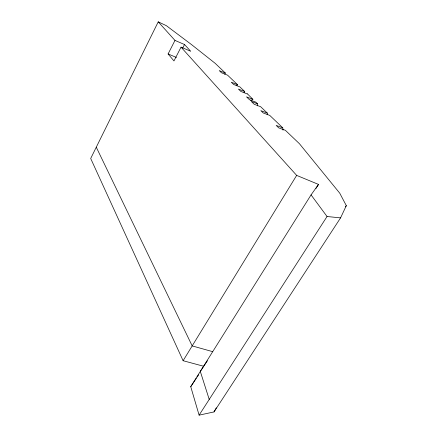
<?xml version="1.0" encoding="UTF-8"?>
<svg xmlns="http://www.w3.org/2000/svg" width="437" height="437" viewBox="0 0 437 437"><rect width="100%" height="100%" fill="white"/><g stroke="black" fill="none" stroke-linecap="round" stroke-linejoin="round"><path stroke-width="0.66" d="M267.187 114.767L267.318 113.079L260.665 106.726L254.225 104.285L251.231 101.411L257.65 103.853L257.398 105.863M203.598 366.244L183.108 360.716L90.694 158.484L158.238 21.85L174.975 40.417L168.098 53.969L173.964 60.934L181.038 47.141L296.652 175.39L318.513 184.414L311.062 194.886L190.74 386.674L199.103 415.15L214.004 411.927L340.565 217.883L346.306 205.652L339.751 193.181L299.416 143.697L285.366 130.297L278.74 127.883L276.162 125.403L282.772 127.823L283.061 130.182M182.721 48.021L184.518 44.519L174.975 40.417M224.722 74.219L225.361 73.05L215.157 63.316L191.532 44.601L166.366 25.679L158.238 21.85M236.898 85.756L237.515 84.647L227.606 75.191L221.45 72.744L219.227 70.603L225.361 73.05M244.07 92.715L244.731 91.53L239.897 86.919L233.631 84.467L231.271 82.194L237.515 84.647M250.647 100.663L252.897 99.319L247.309 93.758M214.004 411.927L216.304 407.836M183.108 360.716L296.652 175.39M315.973 188.456L318.513 184.414M199.103 415.15L327.045 216.506L340.565 217.883M345.558 206.794L346.306 205.652M190.74 386.674L196.36 378.234M197.114 377.109L198.611 374.859M207.406 360.798L200.304 371.423L209.225 399.434M212.743 351.676L192.182 345.907L96.277 147.203M267.318 113.079L260.823 110.643L263.232 112.959L269.744 115.39L282.772 127.823M252.897 99.319L246.523 96.877L249.467 99.712L255.869 102.154L257.65 103.853M244.731 91.53L238.427 89.082L240.896 91.459L247.222 93.906M168.098 53.969L176.433 57.444M181.038 47.141L190.734 51.276L184.518 44.519M311.062 194.886L327.045 216.506"/></g></svg>
